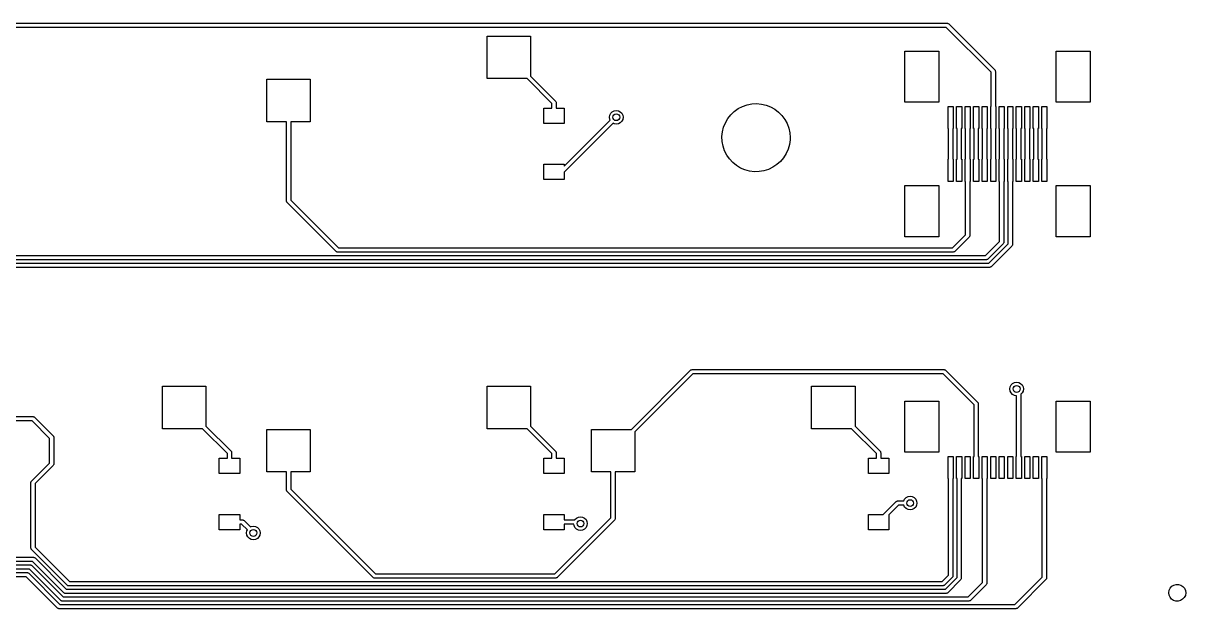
# Model space of a CAD drawing. Extents: x -27 to 355, y -108 to 35.
# Drawn here: x 287.1 to 355.4, y -107.9 to -73.6 of the extents above; entities that cross this region are included whole.
import ezdxf

# ---------------------------------------------------------------- set-up
doc = ezdxf.new("R2010")
doc.units = 0
doc.layers.add('BLACK', color=7, linetype='CONTINUOUS')

msp = doc.modelspace()

# ---------------------------------------------------------------- linework, layer by layer
at = {"layer": 'BLACK', "linetype": 'CONTINUOUS'}
for p, q in [((270.319, -73.5558), (341.371, -73.5558)), ((341.371, -73.5558), (341.393, -73.559)), ((341.393, -73.559), (341.398, -73.5586)), ((341.398, -73.5586), (341.4, -73.56)), ((341.4, -73.56), (341.407, -73.5609)), ((341.407, -73.5609), (341.433, -73.5776)), ((341.433, -73.5776), (341.46, -73.5924)), ((341.46, -73.5924), (344.163, -76.296)), ((341.32, -73.8058), (270.371, -73.8058)), ((314.367, -76.8053), (314.367, -74.3053)), ((314.367, -74.3053), (316.917, -74.3053)), ((316.917, -74.3053), (316.917, -76.6535)), ((343.95, -76.4362), (341.32, -73.8058)), ((338.885, -78.1853), (338.885, -75.1853)), ((338.885, -75.1853), (340.885, -75.1853)), ((340.885, -75.1853), (340.885, -78.1853)), ((347.765, -78.1853), (347.765, -75.1853)), ((347.765, -75.1853), (349.765, -75.1853)), ((349.765, -75.1853), (349.765, -78.1853)), ((344.163, -76.296), (344.177, -76.3139)), ((344.177, -76.3139), (344.18, -76.3169)), ((344.18, -76.3169), (344.181, -76.3196)), ((344.181, -76.3196), (344.185, -76.3248)), ((344.185, -76.3248), (344.191, -76.3549)), ((344.191, -76.3549), (344.2, -76.3844)), ((344.2, -76.3844), (344.2, -78.4353)), ((301.44, -79.3453), (301.44, -76.8453)), ((301.44, -76.8453), (303.99, -76.8453)), ((303.99, -76.8453), (303.99, -79.3453)), ((316.715, -76.8053), (314.367, -76.8053)), ((318.175, -78.2651), (316.715, -76.8053)), ((316.917, -76.6535), (318.388, -78.1249)), ((343.95, -78.4353), (343.95, -76.4362)), ((318.175, -78.5353), (318.175, -78.2651)), ((318.388, -78.1249), (318.402, -78.1427)), ((318.402, -78.1427), (318.405, -78.1458)), ((318.405, -78.1458), (318.406, -78.1485)), ((318.406, -78.1485), (318.41, -78.1537)), ((318.41, -78.1537), (318.416, -78.1838)), ((318.416, -78.1838), (318.425, -78.2133)), ((318.425, -78.2133), (318.425, -78.5353)), ((329.106, -78.5662), (329.357, -78.436)), ((329.357, -78.436), (329.623, -78.3424)), ((329.623, -78.3424), (329.9, -78.2873)), ((329.9, -78.2873), (330.183, -78.2717)), ((330.183, -78.2717), (330.464, -78.2961)), ((330.464, -78.2961), (330.739, -78.3599)), ((330.739, -78.3599), (331.003, -78.4618)), ((331.003, -78.4618), (331.249, -78.5999)), ((340.885, -78.1853), (338.885, -78.1853)), ((341.425, -79.7353), (341.425, -78.4353)), ((341.425, -78.4353), (341.725, -78.4353)), ((341.725, -78.4353), (341.725, -79.7353)), ((341.925, -79.7353), (341.925, -78.4353)), ((341.925, -78.4353), (342.225, -78.4353)), ((342.225, -78.4353), (342.225, -79.7353)), ((342.425, -79.7353), (342.425, -78.4353)), ((342.425, -78.4353), (342.725, -78.4353)), ((342.725, -78.4353), (342.725, -79.7353)), ((342.925, -79.7353), (342.925, -78.4353)), ((342.925, -78.4353), (343.225, -78.4353)), ((343.225, -78.4353), (343.225, -79.7353)), ((343.425, -79.7353), (343.425, -78.4353)), ((343.425, -78.4353), (343.725, -78.4353)), ((343.725, -78.4353), (343.725, -79.7353)), ((343.925, -79.7353), (343.925, -78.4353)), ((343.925, -78.4353), (343.95, -78.4353)), ((344.2, -78.4353), (344.225, -78.4353)), ((344.225, -78.4353), (344.225, -79.7353)), ((344.425, -79.7353), (344.425, -78.4353)), ((344.425, -78.4353), (344.725, -78.4353)), ((344.725, -78.4353), (344.725, -79.7353)), ((344.925, -79.7353), (344.925, -78.4353)), ((344.925, -78.4353), (345.225, -78.4353)), ((345.225, -78.4353), (345.225, -79.7353)), ((345.425, -79.7353), (345.425, -78.4353)), ((345.425, -78.4353), (345.725, -78.4353)), ((345.725, -78.4353), (345.725, -79.7353)), ((345.925, -79.7353), (345.925, -78.4353)), ((345.925, -78.4353), (346.225, -78.4353)), ((346.225, -78.4353), (346.225, -79.7353)), ((346.425, -79.7353), (346.425, -78.4353)), ((346.425, -78.4353), (346.725, -78.4353)), ((346.725, -78.4353), (346.725, -79.7353)), ((346.925, -79.7353), (346.925, -78.4353)), ((346.925, -78.4353), (347.225, -78.4353)), ((347.225, -78.4353), (347.225, -79.7353)), ((349.765, -78.1853), (347.765, -78.1853)), ((317.7, -79.4353), (317.7, -78.5353)), ((317.7, -78.5353), (318.175, -78.5353)), ((318.425, -78.5353), (318.9, -78.5353)), ((318.9, -78.5353), (318.9, -79.4353)), ((321.55, -79.0728), (321.57, -78.9492)), ((321.57, -79.1964), (321.55, -79.0728)), ((321.57, -78.9492), (321.626, -78.8377)), ((321.626, -78.8377), (321.715, -78.7492)), ((321.715, -78.7492), (321.826, -78.6924)), ((321.826, -78.6924), (321.95, -78.6728)), ((321.95, -78.6728), (322.074, -78.6924)), ((322.074, -78.6924), (322.185, -78.7492)), ((322.185, -78.7492), (322.274, -78.8377)), ((322.274, -78.8377), (322.33, -78.9492)), ((322.33, -78.9492), (322.35, -79.0728)), ((322.35, -79.0728), (322.33, -79.1964)), ((328.355, -79.3916), (328.497, -79.1473)), ((328.497, -79.1473), (328.672, -78.9255)), ((328.672, -78.9255), (328.876, -78.7305)), ((328.876, -78.7305), (329.106, -78.5662)), ((331.249, -78.5999), (331.474, -78.7713)), ((331.474, -78.7713), (331.672, -78.9726)), ((331.672, -78.9726), (331.84, -79.1998)), ((302.59, -79.3453), (301.44, -79.3453)), ((302.59, -83.9878), (302.59, -79.3453)), ((303.99, -79.3453), (302.84, -79.3453)), ((302.84, -79.3453), (302.84, -83.936)), ((318.9, -79.4353), (317.7, -79.4353)), ((318.9, -81.946), (321.597, -79.2494)), ((321.773, -79.4262), (318.9, -82.2996)), ((321.597, -79.2494), (321.57, -79.1964)), ((321.826, -79.4532), (321.773, -79.4262)), ((321.95, -79.4728), (321.826, -79.4532)), ((322.074, -79.4532), (321.95, -79.4728)), ((322.185, -79.3964), (322.074, -79.4532)), ((322.274, -79.3079), (322.185, -79.3964)), ((322.33, -79.1964), (322.274, -79.3079)), ((328.181, -79.9276), (328.249, -79.6535)), ((328.249, -79.6535), (328.355, -79.3916)), ((331.84, -79.1998), (331.974, -79.4485)), ((331.974, -79.4485), (332.072, -79.7135)), ((332.072, -79.7135), (332.131, -79.9897)), ((341.45, -79.7353), (341.425, -79.7353)), ((341.45, -81.5353), (341.45, -79.7353)), ((341.725, -79.7353), (341.7, -79.7353)), ((341.7, -79.7353), (341.7, -81.5353)), ((341.95, -79.7353), (341.925, -79.7353)), ((341.95, -81.5353), (341.95, -79.7353)), ((342.225, -79.7353), (342.2, -79.7353)), ((342.2, -79.7353), (342.2, -81.5353)), ((342.45, -79.7353), (342.425, -79.7353)), ((342.45, -81.5353), (342.45, -79.7353)), ((342.725, -79.7353), (342.7, -79.7353)), ((342.7, -79.7353), (342.7, -81.5353)), ((342.95, -79.7353), (342.925, -79.7353)), ((342.95, -81.5353), (342.95, -79.7353)), ((343.225, -79.7353), (343.2, -79.7353)), ((343.2, -79.7353), (343.2, -81.5353)), ((343.45, -79.7353), (343.425, -79.7353)), ((343.45, -81.5353), (343.45, -79.7353)), ((343.725, -79.7353), (343.7, -79.7353)), ((343.7, -79.7353), (343.7, -81.5353)), ((343.95, -79.7353), (343.925, -79.7353)), ((343.95, -81.5353), (343.95, -79.7353)), ((344.225, -79.7353), (344.2, -79.7353)), ((344.2, -79.7353), (344.2, -81.5353)), ((344.45, -79.7353), (344.425, -79.7353)), ((344.45, -81.5353), (344.45, -79.7353)), ((344.725, -79.7353), (344.7, -79.7353)), ((344.7, -79.7353), (344.7, -81.5353)), ((344.95, -79.7353), (344.925, -79.7353)), ((344.95, -81.5353), (344.95, -79.7353)), ((345.225, -79.7353), (345.2, -79.7353)), ((345.2, -79.7353), (345.2, -81.5353)), ((345.45, -79.7353), (345.425, -79.7353)), ((345.45, -81.5353), (345.45, -79.7353)), ((345.725, -79.7353), (345.7, -79.7353)), ((345.7, -79.7353), (345.7, -81.5353)), ((345.95, -79.7353), (345.925, -79.7353)), ((345.95, -81.5353), (345.95, -79.7353)), ((346.225, -79.7353), (346.2, -79.7353)), ((346.2, -79.7353), (346.2, -81.5353)), ((346.45, -79.7353), (346.425, -79.7353)), ((346.45, -81.5353), (346.45, -79.7353)), ((346.725, -79.7353), (346.7, -79.7353)), ((346.7, -79.7353), (346.7, -81.5353)), ((346.95, -79.7353), (346.925, -79.7353)), ((346.95, -81.5353), (346.95, -79.7353)), ((347.225, -79.7353), (347.2, -79.7353)), ((347.2, -79.7353), (347.2, -81.5353)), ((328.152, -80.2087), (328.181, -79.9276)), ((328.163, -80.491), (328.152, -80.2087)), ((328.214, -80.7689), (328.163, -80.491)), ((332.147, -80.3971), (332.11, -80.6771)), ((332.131, -79.9897), (332.151, -80.2715)), ((332.151, -80.2715), (332.147, -80.3971)), ((328.303, -81.0369), (328.214, -80.7689)), ((328.43, -81.2896), (328.303, -81.0369)), ((332.033, -80.949), (331.919, -81.2074)), ((332.11, -80.6771), (332.033, -80.949)), ((317.7, -82.7353), (317.7, -81.8353)), ((317.7, -81.8353), (318.9, -81.8353)), ((318.9, -81.8353), (318.9, -81.946)), ((328.59, -81.522), (328.43, -81.2896)), ((328.782, -81.7294), (328.59, -81.522)), ((329.001, -81.9078), (328.782, -81.7294)), ((331.377, -81.8518), (331.142, -82.0088)), ((331.587, -81.6633), (331.377, -81.8518)), ((331.769, -81.4471), (331.587, -81.6633)), ((331.919, -81.2074), (331.769, -81.4471)), ((341.425, -82.8353), (341.425, -81.5353)), ((341.425, -81.5353), (341.45, -81.5353)), ((341.7, -81.5353), (341.725, -81.5353)), ((341.725, -81.5353), (341.725, -82.8353)), ((341.925, -82.8353), (341.925, -81.5353)), ((341.925, -81.5353), (341.95, -81.5353)), ((342.2, -81.5353), (342.225, -81.5353)), ((342.225, -81.5353), (342.225, -82.8353)), ((342.425, -82.8353), (342.425, -81.5353)), ((342.425, -81.5353), (342.45, -81.5353)), ((342.7, -81.5353), (342.725, -81.5353)), ((342.725, -81.5353), (342.725, -82.8353)), ((342.925, -82.8353), (342.925, -81.5353)), ((342.925, -81.5353), (342.95, -81.5353)), ((343.2, -81.5353), (343.225, -81.5353)), ((343.225, -81.5353), (343.225, -82.8353)), ((343.425, -82.8353), (343.425, -81.5353)), ((343.425, -81.5353), (343.45, -81.5353)), ((343.7, -81.5353), (343.725, -81.5353)), ((343.725, -81.5353), (343.725, -82.8353)), ((343.925, -82.8353), (343.925, -81.5353)), ((343.925, -81.5353), (343.95, -81.5353)), ((344.2, -81.5353), (344.225, -81.5353)), ((344.225, -81.5353), (344.225, -82.8353)), ((344.425, -82.8353), (344.425, -81.5353)), ((344.425, -81.5353), (344.45, -81.5353)), ((344.7, -81.5353), (344.725, -81.5353)), ((344.725, -81.5353), (344.725, -82.8353)), ((344.925, -82.8353), (344.925, -81.5353)), ((344.925, -81.5353), (344.95, -81.5353)), ((345.2, -81.5353), (345.225, -81.5353)), ((345.225, -81.5353), (345.225, -82.2091)), ((345.425, -82.8353), (345.425, -81.5353)), ((345.425, -81.5353), (345.45, -81.5353)), ((345.7, -81.5353), (345.725, -81.5353)), ((345.725, -81.5353), (345.725, -82.8353)), ((345.925, -82.8353), (345.925, -81.5353)), ((345.925, -81.5353), (345.95, -81.5353)), ((346.2, -81.5353), (346.225, -81.5353)), ((346.225, -81.5353), (346.225, -82.8353)), ((346.425, -82.8353), (346.425, -81.5353)), ((346.425, -81.5353), (346.45, -81.5353)), ((346.7, -81.5353), (346.725, -81.5353)), ((346.725, -81.5353), (346.725, -82.8353)), ((346.925, -82.8353), (346.925, -81.5353)), ((346.925, -81.5353), (346.95, -81.5353)), ((347.2, -81.5353), (347.225, -81.5353)), ((347.225, -81.5353), (347.225, -82.8353)), ((318.9, -82.2996), (318.9, -82.7353)), ((329.243, -82.0535), (329.001, -81.9078)), ((329.503, -82.1637), (329.243, -82.0535)), ((329.776, -82.2361), (329.503, -82.1637)), ((330.057, -82.2693), (329.776, -82.2361)), ((330.339, -82.2626), (330.057, -82.2693)), ((330.618, -82.2162), (330.339, -82.2626)), ((330.887, -82.1311), (330.618, -82.2162)), ((331.142, -82.0088), (330.887, -82.1311)), ((345.225, -82.2091), (345.225, -82.2108)), ((345.225, -82.2108), (345.225, -82.2478)), ((345.225, -82.2478), (345.225, -82.2512)), ((345.225, -82.2512), (345.225, -82.2562)), ((345.225, -82.2562), (345.225, -82.257)), ((345.225, -82.257), (345.225, -82.2574)), ((345.225, -82.2574), (345.225, -82.8353)), ((318.9, -82.7353), (317.7, -82.7353)), ((338.885, -86.0853), (338.885, -83.0853)), ((338.885, -83.0853), (340.885, -83.0853)), ((340.885, -83.0853), (340.885, -86.0853)), ((341.725, -82.8353), (341.425, -82.8353)), ((342.225, -82.8353), (341.925, -82.8353)), ((342.45, -82.8353), (342.425, -82.8353)), ((342.45, -85.9671), (342.45, -82.8353)), ((342.725, -82.8353), (342.7, -82.8353)), ((342.7, -82.8353), (342.7, -86.0189)), ((343.225, -82.8353), (342.925, -82.8353)), ((343.725, -82.8353), (343.425, -82.8353)), ((344.225, -82.8353), (343.925, -82.8353)), ((344.45, -82.8353), (344.425, -82.8353)), ((344.45, -86.3603), (344.45, -82.8353)), ((344.725, -82.8353), (344.7, -82.8353)), ((344.7, -82.8353), (344.7, -86.4121)), ((344.95, -82.8353), (344.925, -82.8353)), ((344.95, -86.496), (344.95, -82.8353)), ((345.225, -82.8353), (345.2, -82.8353)), ((345.2, -82.8353), (345.2, -86.5478)), ((345.725, -82.8353), (345.425, -82.8353)), ((346.225, -82.8353), (345.925, -82.8353)), ((346.725, -82.8353), (346.425, -82.8353)), ((347.225, -82.8353), (346.925, -82.8353)), ((347.765, -86.0853), (347.765, -83.0853)), ((347.765, -83.0853), (349.765, -83.0853)), ((349.765, -83.0853), (349.765, -86.0853)), ((302.599, -84.0173), (302.59, -83.9878)), ((302.605, -84.0474), (302.599, -84.0173)), ((302.609, -84.0526), (302.605, -84.0474)), ((302.61, -84.0553), (302.609, -84.0526)), ((302.613, -84.0584), (302.61, -84.0553)), ((302.627, -84.0762), (302.613, -84.0584)), ((305.501, -86.9506), (302.627, -84.0762)), ((302.84, -83.936), (305.641, -86.7372)), ((341.68, -86.7372), (342.45, -85.9671)), ((340.885, -86.0853), (338.885, -86.0853)), ((342.663, -86.1072), (341.82, -86.9506)), ((342.678, -86.0802), (342.663, -86.1072)), ((342.695, -86.0544), (342.678, -86.0802)), ((342.696, -86.048), (342.695, -86.0544)), ((342.697, -86.0455), (342.696, -86.048)), ((342.7, -86.0189), (342.697, -86.0409)), ((342.697, -86.0409), (342.697, -86.0455)), ((343.624, -87.1867), (344.45, -86.3603)), ((344.663, -86.5005), (343.764, -87.4001)), ((343.81, -87.6363), (344.95, -86.496)), ((345.163, -86.6362), (343.95, -87.8496)), ((344.678, -86.4734), (344.663, -86.5005)), ((344.695, -86.4476), (344.678, -86.4734)), ((344.696, -86.4412), (344.695, -86.4476)), ((344.697, -86.4387), (344.696, -86.4412)), ((344.7, -86.4121), (344.697, -86.4341)), ((344.697, -86.4341), (344.697, -86.4387)), ((345.178, -86.6092), (345.163, -86.6362)), ((345.195, -86.5833), (345.178, -86.6092)), ((345.196, -86.5769), (345.195, -86.5833)), ((345.197, -86.5744), (345.196, -86.5769)), ((345.2, -86.5478), (345.197, -86.5698)), ((345.197, -86.5698), (345.197, -86.5744)), ((349.765, -86.0853), (347.765, -86.0853)), ((265.588, -87.1867), (343.624, -87.1867)), ((305.528, -86.9654), (305.501, -86.9506)), ((305.554, -86.9821), (305.528, -86.9654)), ((305.56, -86.983), (305.554, -86.9821)), ((305.563, -86.9844), (305.56, -86.983)), ((305.567, -86.984), (305.563, -86.9844)), ((305.589, -86.9872), (305.567, -86.984)), ((341.732, -86.9872), (305.589, -86.9872)), ((305.641, -86.7372), (341.68, -86.7372)), ((341.761, -86.9786), (341.732, -86.9872)), ((341.791, -86.9721), (341.761, -86.9786)), ((341.796, -86.9682), (341.791, -86.9721)), ((341.799, -86.9674), (341.796, -86.9682)), ((341.802, -86.9639), (341.799, -86.9674)), ((341.82, -86.9506), (341.802, -86.9639)), ((343.862, -87.8863), (265.35, -87.8863)), ((265.402, -87.6363), (343.81, -87.6363)), ((343.675, -87.4367), (265.537, -87.4367)), ((343.705, -87.4281), (343.675, -87.4367)), ((343.735, -87.4216), (343.705, -87.4281)), ((343.74, -87.4177), (343.735, -87.4216)), ((343.743, -87.4169), (343.74, -87.4177)), ((343.746, -87.4134), (343.743, -87.4169)), ((343.764, -87.4001), (343.746, -87.4134)), ((343.891, -87.8776), (343.862, -87.8863)), ((343.921, -87.8711), (343.891, -87.8776)), ((343.926, -87.8672), (343.921, -87.8711)), ((343.929, -87.8664), (343.926, -87.8672)), ((343.932, -87.863), (343.929, -87.8664)), ((343.95, -87.8496), (343.932, -87.863)), ((322.838, -97.3953), (326.312, -93.9215)), ((326.452, -94.1349), (323.04, -97.5471)), ((326.312, -93.9215), (326.33, -93.9081)), ((326.33, -93.9081), (326.333, -93.9047)), ((326.333, -93.9047), (326.336, -93.9039)), ((326.336, -93.9039), (326.341, -93.9)), ((326.341, -93.9), (326.371, -93.8935)), ((326.371, -93.8935), (326.4, -93.8849)), ((326.4, -93.8849), (341.187, -93.8849)), ((341.135, -94.1349), (326.452, -94.1349)), ((342.95, -95.9496), (341.135, -94.1349)), ((341.187, -93.8849), (341.209, -93.888)), ((341.209, -93.888), (341.214, -93.8877)), ((341.214, -93.8877), (341.216, -93.8891)), ((341.216, -93.8891), (341.223, -93.89)), ((341.223, -93.89), (341.248, -93.9067)), ((341.248, -93.9067), (341.275, -93.9215)), ((341.275, -93.9215), (343.163, -95.8094)), ((345.07, -94.8992), (345.126, -94.7877)), ((345.126, -94.7877), (345.215, -94.6992)), ((345.215, -94.6992), (345.326, -94.6424)), ((345.326, -94.6424), (345.45, -94.6228)), ((345.45, -94.6228), (345.574, -94.6424)), ((345.574, -94.6424), (345.685, -94.6992)), ((345.685, -94.6992), (345.774, -94.7877)), ((345.774, -94.7877), (345.83, -94.8992)), ((295.317, -97.3553), (295.317, -94.8553)), ((295.317, -94.8553), (297.867, -94.8553)), ((297.867, -94.8553), (297.867, -97.2035)), ((314.367, -97.3553), (314.367, -94.8553)), ((314.367, -94.8553), (316.917, -94.8553)), ((316.917, -94.8553), (316.917, -97.2035)), ((333.417, -97.3553), (333.417, -94.8553)), ((333.417, -94.8553), (335.967, -94.8553)), ((335.967, -94.8553), (335.967, -97.2035)), ((345.05, -95.0228), (345.07, -94.8992)), ((345.07, -95.1464), (345.05, -95.0228)), ((345.126, -95.2579), (345.07, -95.1464)), ((345.215, -95.3464), (345.126, -95.2579)), ((345.326, -95.4032), (345.215, -95.3464)), ((345.45, -95.4228), (345.326, -95.4032)), ((345.45, -98.9853), (345.45, -95.4228)), ((345.774, -95.2579), (345.7, -95.3315)), ((345.7, -95.3315), (345.7, -98.9853)), ((345.83, -95.1464), (345.774, -95.2579)), ((345.83, -94.8992), (345.85, -95.0228)), ((345.85, -95.0228), (345.83, -95.1464)), ((338.885, -98.7353), (338.885, -95.7353)), ((338.885, -95.7353), (340.885, -95.7353)), ((340.885, -95.7353), (340.885, -98.7353)), ((342.95, -98.9853), (342.95, -95.9496)), ((343.163, -95.8094), (343.177, -95.8272)), ((343.177, -95.8272), (343.18, -95.8303)), ((343.18, -95.8303), (343.181, -95.833)), ((343.181, -95.833), (343.185, -95.8382)), ((343.185, -95.8382), (343.191, -95.8683)), ((343.191, -95.8683), (343.2, -95.8978)), ((343.2, -95.8978), (343.2, -98.9853)), ((347.765, -98.7353), (347.765, -95.7353)), ((347.765, -95.7353), (349.765, -95.7353)), ((349.765, -95.7353), (349.765, -98.7353)), ((278.029, -96.6458), (287.716, -96.6458)), ((287.716, -96.6458), (287.738, -96.649)), ((287.738, -96.649), (287.743, -96.6486)), ((287.743, -96.6486), (287.746, -96.65)), ((287.746, -96.65), (287.752, -96.6509)), ((287.752, -96.6509), (287.778, -96.6676)), ((287.778, -96.6676), (287.805, -96.6824)), ((287.805, -96.6824), (288.903, -97.7805)), ((287.665, -96.8958), (278.081, -96.8958)), ((288.69, -97.9206), (287.665, -96.8958)), ((297.665, -97.3553), (295.317, -97.3553)), ((299.125, -98.8151), (297.665, -97.3553)), ((297.867, -97.2035), (299.338, -98.6749)), ((301.44, -99.8953), (301.44, -97.3953)), ((301.44, -97.3953), (303.99, -97.3953)), ((303.99, -97.3953), (303.99, -99.8953)), ((316.715, -97.3553), (314.367, -97.3553)), ((318.175, -98.8151), (316.715, -97.3553)), ((316.917, -97.2035), (318.388, -98.6749)), ((320.49, -99.8953), (320.49, -97.3953)), ((320.49, -97.3953), (322.838, -97.3953)), ((323.04, -97.5471), (323.04, -99.8953)), ((335.765, -97.3553), (333.417, -97.3553)), ((337.225, -98.8151), (335.765, -97.3553)), ((335.967, -97.2035), (337.438, -98.6749)), ((288.69, -99.37), (288.69, -97.9206)), ((288.903, -97.7805), (288.916, -97.7983)), ((288.916, -97.7983), (288.92, -97.8013)), ((288.92, -97.8013), (288.921, -97.804)), ((288.921, -97.804), (288.924, -97.8092)), ((288.924, -97.8092), (288.931, -97.8393)), ((288.931, -97.8393), (288.94, -97.8688)), ((288.94, -97.8688), (288.94, -99.4218)), ((299.125, -99.0853), (299.125, -98.8151)), ((299.338, -98.6749), (299.352, -98.6927)), ((299.352, -98.6927), (299.355, -98.6958)), ((299.355, -98.6958), (299.356, -98.6985)), ((299.356, -98.6985), (299.36, -98.7037)), ((299.36, -98.7037), (299.366, -98.7338)), ((299.366, -98.7338), (299.375, -98.7633)), ((299.375, -98.7633), (299.375, -99.0853)), ((318.175, -99.0853), (318.175, -98.8151)), ((318.388, -98.6749), (318.402, -98.6927)), ((318.402, -98.6927), (318.405, -98.6958)), ((318.405, -98.6958), (318.406, -98.6985)), ((318.406, -98.6985), (318.41, -98.7037)), ((318.41, -98.7037), (318.416, -98.7338)), ((318.416, -98.7338), (318.425, -98.7633)), ((318.425, -98.7633), (318.425, -99.0853)), ((337.225, -99.0853), (337.225, -98.8151)), ((337.438, -98.6749), (337.452, -98.6927)), ((337.452, -98.6927), (337.455, -98.6958)), ((337.455, -98.6958), (337.456, -98.6985)), ((337.456, -98.6985), (337.46, -98.7037)), ((337.46, -98.7037), (337.466, -98.7338)), ((337.466, -98.7338), (337.475, -98.7633)), ((337.475, -98.7633), (337.475, -99.0853)), ((340.885, -98.7353), (338.885, -98.7353)), ((349.765, -98.7353), (347.765, -98.7353)), ((287.628, -100.431), (288.69, -99.37)), ((288.903, -99.5101), (287.841, -100.572)), ((288.918, -99.4831), (288.903, -99.5101)), ((288.934, -99.4573), (288.918, -99.4831)), ((288.935, -99.4509), (288.934, -99.4573)), ((288.937, -99.4484), (288.935, -99.4509)), ((288.94, -99.4218), (288.936, -99.4438)), ((288.936, -99.4438), (288.937, -99.4484)), ((298.65, -99.9853), (298.65, -99.0853)), ((298.65, -99.0853), (299.125, -99.0853)), ((299.375, -99.0853), (299.85, -99.0853)), ((299.85, -99.0853), (299.85, -99.9853)), ((317.7, -99.9853), (317.7, -99.0853)), ((317.7, -99.0853), (318.175, -99.0853)), ((318.425, -99.0853), (318.9, -99.0853)), ((318.9, -99.0853), (318.9, -99.9853)), ((336.75, -99.9853), (336.75, -99.0853)), ((336.75, -99.0853), (337.225, -99.0853)), ((337.475, -99.0853), (337.95, -99.0853)), ((337.95, -99.0853), (337.95, -99.9853)), ((341.425, -100.285), (341.425, -98.9853)), ((341.425, -98.9853), (341.725, -98.9853)), ((341.725, -98.9853), (341.725, -100.285)), ((341.925, -100.285), (341.925, -98.9853)), ((341.925, -98.9853), (342.225, -98.9853)), ((342.225, -98.9853), (342.225, -100.285)), ((342.425, -100.285), (342.425, -98.9853)), ((342.425, -98.9853), (342.725, -98.9853)), ((342.725, -98.9853), (342.725, -100.285)), ((342.925, -100.285), (342.925, -98.9853)), ((342.925, -98.9853), (342.95, -98.9853)), ((343.2, -98.9853), (343.225, -98.9853)), ((343.225, -98.9853), (343.225, -100.285)), ((343.425, -100.285), (343.425, -98.9853)), ((343.425, -98.9853), (343.725, -98.9853)), ((343.725, -98.9853), (343.725, -100.285)), ((343.925, -100.285), (343.925, -98.9853)), ((343.925, -98.9853), (344.225, -98.9853)), ((344.225, -98.9853), (344.225, -100.285)), ((344.425, -100.285), (344.425, -98.9853)), ((344.425, -98.9853), (344.725, -98.9853)), ((344.725, -98.9853), (344.725, -100.285)), ((344.925, -100.285), (344.925, -98.9853)), ((344.925, -98.9853), (345.225, -98.9853)), ((345.225, -98.9853), (345.225, -100.285)), ((345.425, -100.285), (345.425, -98.9853)), ((345.425, -98.9853), (345.45, -98.9853)), ((345.7, -98.9853), (345.725, -98.9853)), ((345.725, -98.9853), (345.725, -100.285)), ((345.925, -100.285), (345.925, -98.9853)), ((345.925, -98.9853), (346.225, -98.9853)), ((346.225, -98.9853), (346.225, -100.285)), ((346.425, -100.285), (346.425, -98.9853)), ((346.425, -98.9853), (346.725, -98.9853)), ((346.725, -98.9853), (346.725, -100.285)), ((346.925, -100.285), (346.925, -98.9853)), ((346.925, -98.9853), (347.225, -98.9853)), ((347.225, -98.9853), (347.225, -100.285)), ((299.85, -99.9853), (298.65, -99.9853)), ((302.59, -99.8953), (301.44, -99.8953)), ((302.59, -100.947), (302.59, -99.8953)), ((303.99, -99.8953), (302.84, -99.8953)), ((302.84, -99.8953), (302.84, -100.896)), ((318.9, -99.9853), (317.7, -99.9853)), ((321.64, -99.8953), (320.49, -99.8953)), ((321.64, -102.583), (321.64, -99.8953)), ((323.04, -99.8953), (321.89, -99.8953)), ((321.89, -99.8953), (321.89, -102.635)), ((337.95, -99.9853), (336.75, -99.9853)), ((341.45, -100.285), (341.425, -100.285)), ((341.45, -105.953), (341.45, -100.285)), ((341.725, -100.285), (341.7, -100.285)), ((341.7, -100.285), (341.7, -106.005)), ((341.95, -100.285), (341.925, -100.285)), ((341.95, -106.089), (341.95, -100.285)), ((342.225, -100.285), (342.2, -100.285)), ((342.2, -100.285), (342.2, -106.141)), ((342.725, -100.285), (342.425, -100.285)), ((343.225, -100.285), (342.925, -100.285)), ((343.45, -100.285), (343.425, -100.285)), ((343.45, -106.373), (343.45, -100.285)), ((343.725, -100.285), (343.7, -100.285)), ((343.7, -100.285), (343.7, -106.425)), ((344.225, -100.285), (343.925, -100.285)), ((344.725, -100.285), (344.425, -100.285)), ((345.225, -100.285), (344.925, -100.285)), ((345.725, -100.285), (345.425, -100.285)), ((346.225, -100.285), (345.925, -100.285)), ((346.725, -100.285), (346.425, -100.285)), ((346.95, -100.285), (346.925, -100.285)), ((346.95, -106.073), (346.95, -100.285)), ((347.225, -100.285), (347.2, -100.285)), ((347.2, -100.285), (347.2, -106.125)), ((287.591, -100.52), (287.595, -100.498)), ((287.591, -104.363), (287.591, -100.52)), ((287.594, -100.493), (287.596, -100.491)), ((287.595, -100.498), (287.594, -100.493)), ((287.596, -100.491), (287.597, -100.484)), ((287.597, -100.484), (287.613, -100.458)), ((287.613, -100.458), (287.628, -100.431)), ((287.841, -100.572), (287.841, -104.311)), ((302.599, -100.977), (302.59, -100.947)), ((302.605, -101.007), (302.599, -100.977)), ((302.84, -100.896), (307.819, -105.875)), ((302.609, -101.012), (302.605, -101.007)), ((302.61, -101.015), (302.609, -101.012)), ((302.613, -101.018), (302.61, -101.015)), ((302.627, -101.036), (302.613, -101.018)), ((307.679, -106.088), (302.627, -101.036)), ((337.623, -102.385), (338.374, -101.634)), ((338.374, -101.634), (338.392, -101.621)), ((338.392, -101.621), (338.395, -101.618)), ((338.395, -101.618), (338.398, -101.617)), ((338.398, -101.617), (338.403, -101.613)), ((338.403, -101.613), (338.433, -101.606)), ((338.433, -101.606), (338.462, -101.598)), ((338.462, -101.598), (338.82, -101.598)), ((338.82, -101.598), (338.876, -101.488)), ((338.876, -101.488), (338.965, -101.399)), ((338.965, -101.399), (339.076, -101.342)), ((339.076, -101.342), (339.2, -101.323)), ((339.2, -101.323), (339.324, -101.342)), ((339.324, -101.342), (339.435, -101.399)), ((339.435, -101.399), (339.524, -101.488)), ((339.524, -101.488), (339.58, -101.599)), ((339.58, -101.599), (339.6, -101.723)), ((338.514, -101.848), (337.95, -102.412)), ((338.82, -101.848), (338.514, -101.848)), ((338.876, -101.958), (338.82, -101.848)), ((338.965, -102.046), (338.876, -101.958)), ((339.076, -102.103), (338.965, -102.046)), ((339.2, -102.123), (339.076, -102.103)), ((339.324, -102.103), (339.2, -102.123)), ((339.435, -102.046), (339.324, -102.103)), ((339.524, -101.958), (339.435, -102.046)), ((339.58, -101.846), (339.524, -101.958)), ((339.6, -101.723), (339.58, -101.846)), ((298.65, -103.285), (298.65, -102.385)), ((298.65, -102.385), (299.85, -102.385)), ((299.85, -102.385), (299.85, -102.71)), ((299.85, -102.71), (300.012, -102.71)), ((299.961, -102.96), (299.85, -102.96)), ((299.85, -102.96), (299.85, -103.285)), ((300.297, -103.296), (299.961, -102.96)), ((300.012, -102.71), (300.035, -102.713)), ((300.035, -102.713), (300.039, -102.713)), ((300.039, -102.713), (300.042, -102.715)), ((300.042, -102.715), (300.048, -102.715)), ((300.048, -102.715), (300.074, -102.732)), ((300.074, -102.732), (300.101, -102.747)), ((300.101, -102.747), (300.473, -103.119)), ((317.7, -103.285), (317.7, -102.385)), ((317.7, -102.385), (318.9, -102.385)), ((318.348, -105.875), (321.64, -102.583)), ((321.853, -102.723), (318.488, -106.088)), ((318.9, -102.385), (318.9, -102.71)), ((318.9, -102.71), (319.515, -102.71)), ((319.456, -102.96), (318.9, -102.96)), ((318.9, -102.96), (318.9, -103.285)), ((319.47, -103.046), (319.456, -102.96)), ((319.515, -102.71), (319.526, -102.688)), ((319.526, -102.688), (319.615, -102.599)), ((319.615, -102.599), (319.726, -102.542)), ((319.726, -102.542), (319.85, -102.523)), ((319.85, -102.523), (319.974, -102.542)), ((319.974, -102.542), (320.085, -102.599)), ((320.085, -102.599), (320.174, -102.688)), ((320.174, -102.688), (320.23, -102.799)), ((320.23, -102.799), (320.25, -102.923)), ((320.25, -102.923), (320.23, -103.046)), ((321.868, -102.696), (321.853, -102.723)), ((321.885, -102.671), (321.868, -102.696)), ((321.886, -102.664), (321.885, -102.671)), ((321.887, -102.662), (321.886, -102.664)), ((321.89, -102.635), (321.887, -102.657)), ((321.887, -102.657), (321.887, -102.662)), ((336.75, -103.285), (336.75, -102.385)), ((336.75, -102.385), (337.623, -102.385)), ((337.95, -102.412), (337.95, -103.285)), ((299.85, -103.285), (298.65, -103.285)), ((300.25, -103.473), (300.27, -103.349)), ((300.27, -103.596), (300.25, -103.473)), ((300.27, -103.349), (300.297, -103.296)), ((300.326, -103.708), (300.27, -103.596)), ((300.415, -103.796), (300.326, -103.708)), ((300.473, -103.119), (300.526, -103.092)), ((300.526, -103.092), (300.65, -103.073)), ((300.65, -103.073), (300.774, -103.092)), ((300.774, -103.092), (300.885, -103.149)), ((300.885, -103.149), (300.974, -103.238)), ((300.974, -103.708), (300.885, -103.796)), ((300.974, -103.238), (301.03, -103.349)), ((301.03, -103.596), (300.974, -103.708)), ((301.03, -103.349), (301.05, -103.473)), ((301.05, -103.473), (301.03, -103.596)), ((318.9, -103.285), (317.7, -103.285)), ((319.526, -103.158), (319.47, -103.046)), ((319.615, -103.246), (319.526, -103.158)), ((319.726, -103.303), (319.615, -103.246)), ((319.85, -103.323), (319.726, -103.303)), ((319.974, -103.303), (319.85, -103.323)), ((320.085, -103.246), (319.974, -103.303)), ((320.174, -103.158), (320.085, -103.246)), ((320.23, -103.046), (320.174, -103.158)), ((337.95, -103.285), (336.75, -103.285)), ((287.6, -104.393), (287.591, -104.363)), ((287.607, -104.423), (287.6, -104.393)), ((287.841, -104.311), (289.855, -106.325)), ((300.526, -103.853), (300.415, -103.796)), ((300.65, -103.873), (300.526, -103.853)), ((300.774, -103.853), (300.65, -103.873)), ((300.885, -103.796), (300.774, -103.853)), ((281.274, -104.903), (287.745, -104.903)), ((287.61, -104.428), (287.607, -104.423)), ((287.611, -104.431), (287.61, -104.428)), ((287.615, -104.434), (287.611, -104.431)), ((287.628, -104.452), (287.615, -104.434)), ((289.714, -106.538), (287.628, -104.452)), ((287.745, -104.903), (287.767, -104.906)), ((287.767, -104.906), (287.772, -104.905)), ((287.772, -104.905), (287.774, -104.907)), ((287.774, -104.907), (287.781, -104.908)), ((287.781, -104.908), (287.807, -104.924)), ((287.807, -104.924), (287.834, -104.939)), ((287.834, -104.939), (289.668, -106.774)), ((196.876, -105.352), (287.559, -105.352)), ((287.507, -105.602), (196.928, -105.602)), ((287.693, -105.153), (258.933, -105.153)), ((289.342, -107.437), (287.507, -105.602)), ((287.559, -105.352), (287.581, -105.355)), ((287.581, -105.355), (287.586, -105.355)), ((287.586, -105.355), (287.588, -105.356)), ((287.588, -105.356), (287.594, -105.357)), ((287.594, -105.357), (287.62, -105.374)), ((287.62, -105.374), (287.647, -105.389)), ((287.647, -105.389), (289.482, -107.224)), ((289.528, -106.987), (287.693, -105.153)), ((197.273, -105.802), (287.373, -105.802)), ((287.321, -106.052), (197.325, -106.052)), ((289.156, -107.886), (287.321, -106.052)), ((287.373, -105.802), (287.395, -105.805)), ((287.395, -105.805), (287.399, -105.804)), ((287.399, -105.804), (287.402, -105.806)), ((287.402, -105.806), (287.408, -105.807)), ((287.408, -105.807), (287.434, -105.823)), ((287.434, -105.823), (287.461, -105.838)), ((287.461, -105.838), (289.296, -107.673)), ((289.855, -106.325), (341.079, -106.325)), ((307.706, -106.103), (307.679, -106.088)), ((307.732, -106.12), (307.706, -106.103)), ((307.739, -106.121), (307.732, -106.12)), ((307.741, -106.122), (307.739, -106.121)), ((307.746, -106.122), (307.741, -106.122)), ((307.768, -106.125), (307.746, -106.122)), ((318.4, -106.125), (307.768, -106.125)), ((307.819, -105.875), (318.348, -105.875)), ((318.43, -106.116), (318.4, -106.125)), ((318.46, -106.11), (318.43, -106.116)), ((318.465, -106.106), (318.46, -106.11)), ((318.468, -106.105), (318.465, -106.106)), ((318.471, -106.102), (318.468, -106.105)), ((318.488, -106.088), (318.471, -106.102)), ((341.079, -106.325), (341.45, -105.953)), ((341.663, -106.093), (341.219, -106.538)), ((341.265, -106.774), (341.95, -106.089)), ((342.163, -106.229), (341.405, -106.987)), ((341.678, -106.066), (341.663, -106.093)), ((341.695, -106.04), (341.678, -106.066)), ((341.696, -106.034), (341.695, -106.04)), ((341.697, -106.032), (341.696, -106.034)), ((341.7, -106.005), (341.697, -106.027)), ((341.697, -106.027), (341.697, -106.032)), ((342.178, -106.202), (342.163, -106.229)), ((342.195, -106.176), (342.178, -106.202)), ((342.196, -106.17), (342.195, -106.176)), ((342.197, -106.167), (342.196, -106.17)), ((342.2, -106.141), (342.197, -106.163)), ((342.197, -106.163), (342.197, -106.167)), ((342.6, -107.224), (343.45, -106.373)), ((343.7, -106.425), (343.697, -106.447)), ((345.35, -107.673), (346.95, -106.073)), ((347.163, -106.213), (345.49, -107.886)), ((347.178, -106.186), (347.163, -106.213)), ((347.195, -106.161), (347.178, -106.186)), ((347.196, -106.154), (347.195, -106.161)), ((347.197, -106.152), (347.196, -106.154)), ((347.2, -106.125), (347.197, -106.147)), ((347.197, -106.147), (347.197, -106.152)), ((289.555, -107.002), (289.528, -106.987)), ((289.581, -107.019), (289.555, -107.002)), ((289.588, -107.02), (289.581, -107.019)), ((289.59, -107.021), (289.588, -107.02)), ((289.595, -107.021), (289.59, -107.021)), ((289.617, -107.024), (289.595, -107.021)), ((341.317, -107.024), (289.617, -107.024)), ((289.668, -106.774), (341.265, -106.774)), ((289.741, -106.553), (289.714, -106.538)), ((289.767, -106.569), (289.741, -106.553)), ((289.774, -106.57), (289.767, -106.569)), ((289.776, -106.572), (289.774, -106.57)), ((289.781, -106.571), (289.776, -106.572)), ((289.803, -106.575), (289.781, -106.571)), ((341.13, -106.575), (289.803, -106.575)), ((341.16, -106.566), (341.13, -106.575)), ((341.19, -106.559), (341.16, -106.566)), ((341.195, -106.556), (341.19, -106.559)), ((341.198, -106.555), (341.195, -106.556)), ((341.201, -106.551), (341.198, -106.555)), ((341.219, -106.538), (341.201, -106.551)), ((341.346, -107.015), (341.317, -107.024)), ((341.376, -107.009), (341.346, -107.015)), ((341.381, -107.005), (341.376, -107.009)), ((341.384, -107.004), (341.381, -107.005)), ((341.387, -107.001), (341.384, -107.004)), ((341.405, -106.987), (341.387, -107.001)), ((343.663, -106.513), (342.74, -107.437)), ((343.678, -106.486), (343.663, -106.513)), ((343.695, -106.461), (343.678, -106.486)), ((343.696, -106.454), (343.695, -106.461)), ((343.697, -106.452), (343.696, -106.454)), ((343.697, -106.447), (343.697, -106.452)), ((354.375, -106.979), (354.397, -106.839)), ((354.393, -107.12), (354.375, -106.979)), ((354.451, -107.25), (354.393, -107.12)), ((354.397, -106.839), (354.457, -106.711)), ((354.457, -106.711), (354.551, -106.605)), ((354.551, -106.605), (354.671, -106.529)), ((354.671, -106.529), (354.807, -106.49)), ((354.807, -106.49), (354.949, -106.491)), ((354.949, -106.491), (355.085, -106.531)), ((355.085, -106.531), (355.204, -106.609)), ((355.204, -106.609), (355.296, -106.716)), ((355.296, -106.716), (355.355, -106.845)), ((355.375, -106.998), (355.351, -107.137)), ((355.355, -106.845), (355.375, -106.985)), ((355.375, -106.985), (355.375, -106.998)), ((289.296, -107.673), (345.35, -107.673)), ((289.369, -107.452), (289.342, -107.437)), ((289.395, -107.468), (289.369, -107.452)), ((289.401, -107.469), (289.395, -107.468)), ((289.404, -107.471), (289.401, -107.469)), ((289.408, -107.47), (289.404, -107.471)), ((289.43, -107.474), (289.408, -107.47)), ((342.651, -107.474), (289.43, -107.474)), ((289.482, -107.224), (342.6, -107.224)), ((342.681, -107.465), (342.651, -107.474)), ((342.711, -107.458), (342.681, -107.465)), ((342.716, -107.455), (342.711, -107.458)), ((342.719, -107.454), (342.716, -107.455)), ((342.722, -107.45), (342.719, -107.454)), ((342.74, -107.437), (342.722, -107.45)), ((354.542, -107.358), (354.451, -107.25)), ((354.66, -107.437), (354.542, -107.358)), ((354.795, -107.479), (354.66, -107.437)), ((354.937, -107.481), (354.795, -107.479)), ((355.074, -107.444), (354.937, -107.481)), ((355.194, -107.37), (355.074, -107.444)), ((355.29, -107.265), (355.194, -107.37)), ((355.351, -107.137), (355.29, -107.265)), ((289.183, -107.901), (289.156, -107.886)), ((289.209, -107.918), (289.183, -107.901)), ((289.215, -107.919), (289.209, -107.918)), ((289.218, -107.92), (289.215, -107.919)), ((289.222, -107.92), (289.218, -107.92)), ((289.244, -107.923), (289.222, -107.92)), ((345.402, -107.923), (289.244, -107.923)), ((345.431, -107.914), (345.402, -107.923)), ((345.462, -107.908), (345.431, -107.914)), ((345.467, -107.904), (345.462, -107.908)), ((345.469, -107.903), (345.467, -107.904)), ((345.472, -107.9), (345.469, -107.903)), ((345.49, -107.886), (345.472, -107.9))]:
    msp.add_line(p, q, dxfattribs=at)
at = {"layer": 'BLACK'}
for centre in [(321.95, -79.0728), (345.45, -95.0228), (339.2, -101.723), (319.85, -102.923), (300.65, -103.473)]:
    msp.add_circle(centre, 0.2, dxfattribs=at)

doc.saveas('drawing.dxf')
